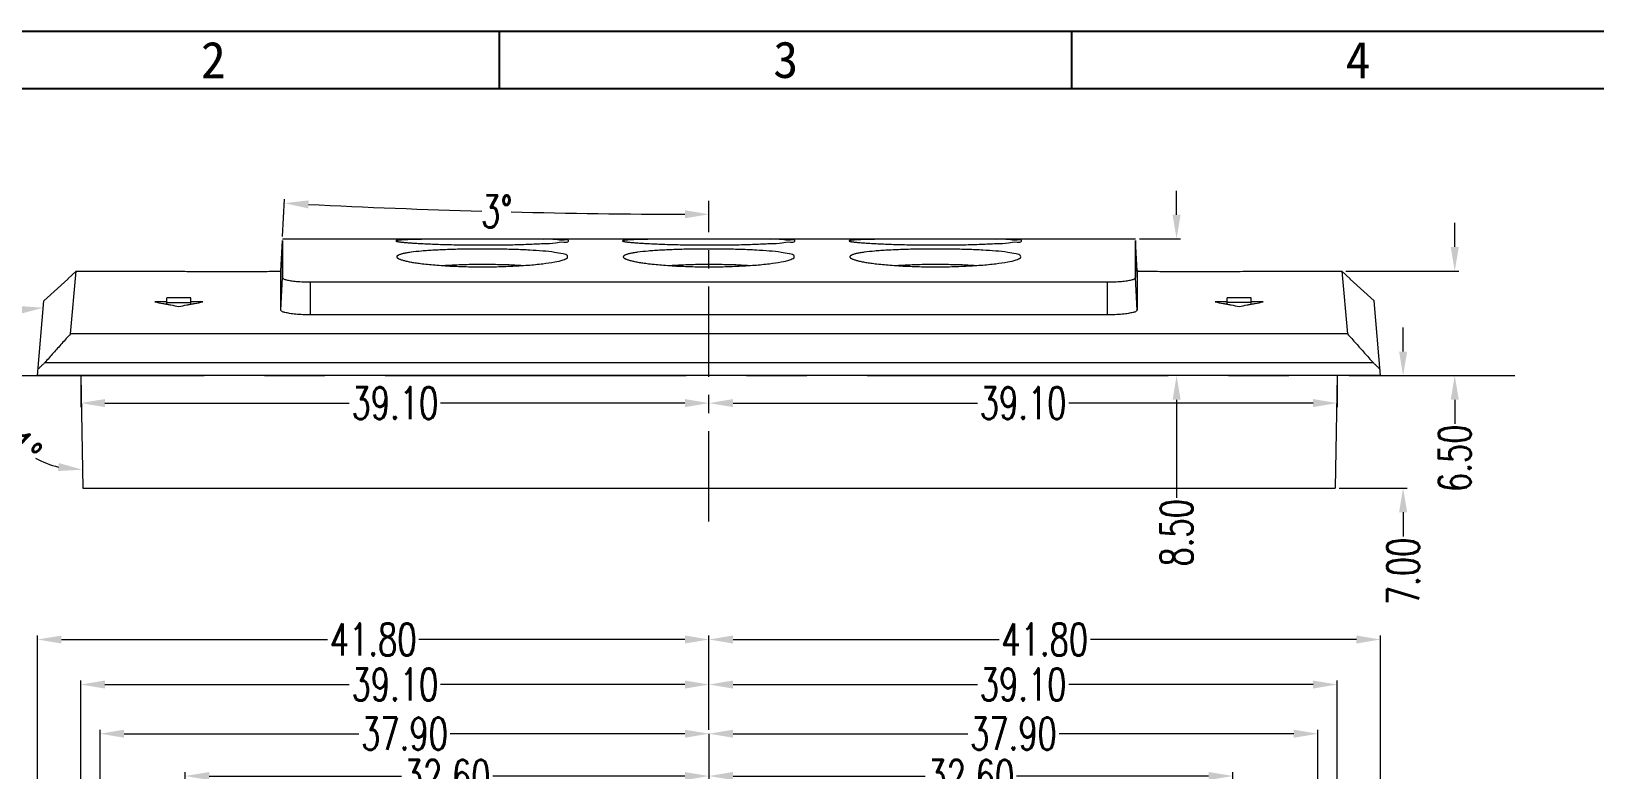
# Model space of a CAD drawing. Header units: millimetres. Extents: x 1179 to 2103, y 2567 to 2779.
# Drawn here: x 1852.6 to 1949.9, y 2729.5 to 2775.4 of the extents above; entities that cross this region are included whole.
import ezdxf
from ezdxf.enums import TextEntityAlignment as Align

# ---------------------------------------------------------------- set-up
doc = ezdxf.new("R2010")
doc.units = ezdxf.units.MM
doc.linetypes.add('CENTER', pattern=[0.6, 0.375, -0.075, 0.075, -0.075])
doc.layers.get('0').update_dxf_attribs({"linetype": 'CONTINUOUS'})
doc.layers.get('Defpoints').update_dxf_attribs({"linetype": 'CONTINUOUS'})
doc.layers.add('dim', color=82, linetype='CONTINUOUS', lineweight=9)
doc.layers.add('part', color=7, linetype='CONTINUOUS', lineweight=20)
doc.styles.get("Standard").update_dxf_attribs({"font": 'romans.shx', "width": 0.7})
doc.styles.add('宋体', font='SimSun.ttf', dxfattribs={"width": 0.7})
doc.dimstyles.new('02', dxfattribs={"dimscale": 0.5, "dimtxt": 4, "dimasz": 3, "dimexe": 0.5, "dimexo": 0.5, "dimgap": 0.09, "dimtad": 0, "dimzin": 0, "dimdsep": 46, "dimtxsty": 'Standard', "dimcen": 0, "dimclrd": 256, "dimclre": 256, "dimclrt": 6, "dimazin": 2, "dimtp": 0.01, "dimtm": 0.01, "dimtfac": 1, "dimtofl": 0, "dimtmove": 0, "dimatfit": 0, "dimfxl": 0, "dimtolj": 1, "dimtzin": 0, "dimlwd": -1, "dimlwe": -1, "dimarcsym": 0})

# ---------------------------------------------------------------- blocks, each defined once
blk = doc.blocks.new('ca3')
for p, q in [((110, 287), (110, 292)), ((160, 287), (160, 292))]:
    blk.add_line(p, q)
for points in [[(5, 292), (415, 292), (415, 5), (5, 5)], [(10, 287), (410, 287), (410, 10), (10, 10)]]:
    blk.add_lwpolyline(points, close=True)
at = {"style": '宋体'}
for s, p in [('2', (85, 289.5)), ('3', (135, 289.5)), ('4', (185, 289.5))]:
    blk.add_text(s, height=3.2, dxfattribs=at).set_placement(p, align=Align.MIDDLE)
blk = doc.blocks.new('*D318')
at = {"layer": 'Defpoints', "color": 0}
for p in [(3587.634, -1200.804), (3548.534, -1202.513), (3548.534, -1202.513)]:
    blk.add_point(p, dxfattribs=at)
at = {"layer": 'dim'}
for p, q in [((3587.634, -1201.054), (3587.634, -1202.763)), ((3550.034, -1202.513), (3565.239, -1202.513)), ((3586.134, -1202.513), (3570.929, -1202.513))]:
    blk.add_line(p, q, dxfattribs=at)
for points in [[(3550.034, -1202.263), (3550.034, -1202.763), (3548.534, -1202.513)], [(3586.134, -1202.263), (3586.134, -1202.763), (3587.634, -1202.513)]]:
    blk.add_solid(points, dxfattribs=at)
at = {"layer": 'dim', "color": 6, "insert": (3568.084, -1202.513), "char_height": 2, "attachment_point": 5}
blk.add_mtext('\\A1;39.10', dxfattribs=at)
blk = doc.blocks.new('*D317')
at = {"layer": 'Defpoints', "color": 0}
for p in [(3509.434, -1200.804), (3548.534, -1202.513), (3548.534, -1202.513)]:
    blk.add_point(p, dxfattribs=at)
at = {"layer": 'dim'}
for p, q in [((3509.434, -1201.054), (3509.434, -1202.763)), ((3510.934, -1202.513), (3526.139, -1202.513)), ((3547.034, -1202.513), (3531.829, -1202.513))]:
    blk.add_line(p, q, dxfattribs=at)
for points in [[(3510.934, -1202.263), (3510.934, -1202.763), (3509.434, -1202.513)], [(3547.034, -1202.263), (3547.034, -1202.763), (3548.534, -1202.513)]]:
    blk.add_solid(points, dxfattribs=at)
at = {"layer": 'dim', "color": 6, "insert": (3528.984, -1202.513), "char_height": 2, "attachment_point": 5}
blk.add_mtext('\\A1;39.10', dxfattribs=at)
blk = doc.blocks.new('*D316')
at = {"layer": 'Defpoints', "color": 0}
for p in [(3548.534, -1189.936), (3530.91, -1190.461), (3521.984, -1192.396), (3521.884, -1194.304), (3548.534, -1209.882)]:
    blk.add_point(p, dxfattribs=at)
at = {"layer": 'dim'}
blk.add_line((3521.997, -1192.146), (3522.118, -1189.827), dxfattribs=at)
for start, end in [(267.17024, 268.39659), (268.60346, 269.82981)]:
    blk.add_arc((3548.534, -685.783), 504.985, start, end, dxfattribs=at)
for points in [[(3523.591, -1190.403), (3523.616, -1189.903), (3522.105, -1190.077)], [(3547.034, -1190.516), (3547.033, -1191.016), (3548.534, -1190.769)]]:
    blk.add_solid(points, dxfattribs=at)
at = {"layer": 'dim', "color": 6, "insert": (3535.315, -1190.596), "char_height": 2, "attachment_point": 5, "rotation": 358.50002}
blk.add_mtext('\\A1;3°', dxfattribs=at)
blk = doc.blocks.new('*D315')
at = {"layer": 'Defpoints', "color": 0}
for p in [(3507.141, -1196.151), (3504.833, -1197.018), (3498.374, -1200.804), (3506.734, -1200.804), (3598.694, -1200.804)]:
    blk.add_point(p, dxfattribs=at)
at = {"layer": 'dim'}
for start, end in [(105.3954, 110.62507), (154.37493, 159.6046)]:
    blk.add_arc((3506.734, -1200.804), 4.236, start, end, dxfattribs=at)
for points in [[(3505.587, -1196.471), (3505.632, -1196.968), (3507.103, -1196.584)], [(3503.009, -1199.372), (3502.517, -1199.283), (3502.498, -1200.804)]]:
    blk.add_solid(points, dxfattribs=at)
at = {"layer": 'dim', "color": 6, "insert": (3503.872, -1197.68), "char_height": 2, "attachment_point": 5, "rotation": 42.5}
blk.add_mtext('\\A1;95°', dxfattribs=at)
blk = doc.blocks.new('*D314')
at = {"layer": 'Defpoints', "color": 0}
for p in [(3498.374, -1200.804), (3509.434, -1200.804), (3598.694, -1200.804), (3504.381, -1203.76), (3509.556, -1207.804)]:
    blk.add_point(p, dxfattribs=at)
at = {"layer": 'dim'}
for start, end in [(194.72031, 209.86002), (241.13998, 256.27969)]:
    blk.add_arc((3509.434, -1200.804), 5.855, start, end, dxfattribs=at)
for points in [[(3503.523, -1202.323), (3504.019, -1202.259), (3503.579, -1200.804)], [(3508.073, -1206.243), (3508.018, -1206.74), (3509.536, -1206.657)]]:
    blk.add_solid(points, dxfattribs=at)
at = {"layer": 'dim', "color": 6, "insert": (3505.33, -1204.979), "char_height": 2, "attachment_point": 5, "rotation": 315.5}
blk.add_mtext('\\A1;91°', dxfattribs=at)
blk = doc.blocks.new('*D313')
at = {"layer": 'Defpoints', "color": 0}
for p in [(3575.079, -1192.3), (3577.639, -1200.804), (3577.639, -1200.804)]:
    blk.add_point(p, dxfattribs=at)
at = {"layer": 'dim'}
for p, q in [((3577.639, -1190.8), (3577.639, -1189.3)), ((3575.329, -1192.3), (3577.889, -1192.3)), ((3577.639, -1202.304), (3577.639, -1208.4))]:
    blk.add_line(p, q, dxfattribs=at)
for points in [[(3577.389, -1190.8), (3577.889, -1190.8), (3577.639, -1192.3)], [(3577.389, -1202.304), (3577.889, -1202.304), (3577.639, -1200.804)]]:
    blk.add_solid(points, dxfattribs=at)
at = {"layer": 'dim', "color": 6, "insert": (3577.639, -1210.579), "char_height": 2, "attachment_point": 5, "rotation": 90}
blk.add_mtext('\\A1;8.50', dxfattribs=at)
blk = doc.blocks.new('*D312')
at = {"layer": 'Defpoints', "color": 0}
for p in [(3587.929, -1194.3), (3594.952, -1200.804), (3594.952, -1200.804)]:
    blk.add_point(p, dxfattribs=at)
at = {"layer": 'dim'}
for p, q in [((3594.952, -1192.8), (3594.952, -1191.3)), ((3588.179, -1194.3), (3595.202, -1194.3)), ((3594.952, -1202.304), (3594.952, -1203.804))]:
    blk.add_line(p, q, dxfattribs=at)
for points in [[(3594.702, -1192.8), (3595.202, -1192.8), (3594.952, -1194.3)], [(3594.702, -1202.304), (3595.202, -1202.304), (3594.952, -1200.804)]]:
    blk.add_solid(points, dxfattribs=at)
at = {"layer": 'dim', "color": 6, "insert": (3594.952, -1205.949), "char_height": 2, "attachment_point": 5, "rotation": 90}
blk.add_mtext('\\A1;6.50', dxfattribs=at)
blk = doc.blocks.new('*D311')
at = {"layer": 'Defpoints', "color": 0}
for p in [(3591.738, -1200.804), (3591.738, -1200.804), (3587.512, -1207.804)]:
    blk.add_point(p, dxfattribs=at)
at = {"layer": 'dim'}
for p, q in [((3591.738, -1199.304), (3591.738, -1197.804)), ((3587.762, -1207.804), (3591.988, -1207.804)), ((3591.738, -1209.304), (3591.738, -1210.804))]:
    blk.add_line(p, q, dxfattribs=at)
for points in [[(3591.488, -1199.304), (3591.988, -1199.304), (3591.738, -1200.804)], [(3591.488, -1209.304), (3591.988, -1209.304), (3591.738, -1207.804)]]:
    blk.add_solid(points, dxfattribs=at)
at = {"layer": 'dim', "color": 6, "insert": (3591.738, -1212.982), "char_height": 2, "attachment_point": 5, "rotation": 90}
blk.add_mtext('\\A1;7.00', dxfattribs=at)
blk = doc.blocks.new('*D254')
at = {"layer": 'Defpoints', "color": 0}
for p in [(3548.534, -1217.221), (3548.534, -1217.221), (3590.334, -1231.441)]:
    blk.add_point(p, dxfattribs=at)
at = {"layer": 'dim'}
for p, q in [((3550.034, -1217.221), (3566.589, -1217.221)), ((3588.834, -1217.221), (3572.279, -1217.221)), ((3590.334, -1231.191), (3590.334, -1216.971))]:
    blk.add_line(p, q, dxfattribs=at)
for points in [[(3550.034, -1216.971), (3550.034, -1217.471), (3548.534, -1217.221)], [(3588.834, -1216.971), (3588.834, -1217.471), (3590.334, -1217.221)]]:
    blk.add_solid(points, dxfattribs=at)
at = {"layer": 'dim', "color": 6, "insert": (3569.434, -1217.221), "char_height": 2, "attachment_point": 5}
blk.add_mtext('\\A1;41.80', dxfattribs=at)
blk = doc.blocks.new('*D253')
at = {"layer": 'Defpoints', "color": 0}
for p in [(3548.534, -1217.221), (3548.534, -1220.021), (3506.734, -1231.441)]:
    blk.add_point(p, dxfattribs=at)
at = {"layer": 'dim'}
for p, q in [((3506.734, -1231.191), (3506.734, -1216.971)), ((3508.234, -1217.221), (3524.789, -1217.221)), ((3547.034, -1217.221), (3530.479, -1217.221)), ((3548.534, -1219.771), (3548.534, -1216.971))]:
    blk.add_line(p, q, dxfattribs=at)
for points in [[(3508.234, -1216.971), (3508.234, -1217.471), (3506.734, -1217.221)], [(3547.034, -1216.971), (3547.034, -1217.471), (3548.534, -1217.221)]]:
    blk.add_solid(points, dxfattribs=at)
at = {"layer": 'dim', "color": 6, "insert": (3527.634, -1217.221), "char_height": 2, "attachment_point": 5}
blk.add_mtext('\\A1;41.80', dxfattribs=at)
blk = doc.blocks.new('*D252')
at = {"layer": 'Defpoints', "color": 0}
for p in [(3548.534, -1220.021), (3548.534, -1220.021), (3509.434, -1234.141)]:
    blk.add_point(p, dxfattribs=at)
at = {"layer": 'dim'}
for p, q in [((3509.434, -1233.891), (3509.434, -1219.771)), ((3510.934, -1220.021), (3526.139, -1220.021)), ((3547.034, -1220.021), (3531.829, -1220.021))]:
    blk.add_line(p, q, dxfattribs=at)
for points in [[(3510.934, -1219.771), (3510.934, -1220.271), (3509.434, -1220.021)], [(3547.034, -1219.771), (3547.034, -1220.271), (3548.534, -1220.021)]]:
    blk.add_solid(points, dxfattribs=at)
at = {"layer": 'dim', "color": 6, "insert": (3528.984, -1220.021), "char_height": 2, "attachment_point": 5}
blk.add_mtext('\\A1;39.10', dxfattribs=at)
blk = doc.blocks.new('*D251')
at = {"layer": 'Defpoints', "color": 0}
for p in [(3548.534, -1220.021), (3548.534, -1223.081), (3587.634, -1234.141)]:
    blk.add_point(p, dxfattribs=at)
at = {"layer": 'dim'}
for p, q in [((3548.534, -1222.831), (3548.534, -1219.771)), ((3550.034, -1220.021), (3565.239, -1220.021)), ((3586.134, -1220.021), (3570.929, -1220.021)), ((3587.634, -1233.891), (3587.634, -1219.771))]:
    blk.add_line(p, q, dxfattribs=at)
for points in [[(3550.034, -1219.771), (3550.034, -1220.271), (3548.534, -1220.021)], [(3586.134, -1219.771), (3586.134, -1220.271), (3587.634, -1220.021)]]:
    blk.add_solid(points, dxfattribs=at)
at = {"layer": 'dim', "color": 6, "insert": (3568.084, -1220.021), "char_height": 2, "attachment_point": 5}
blk.add_mtext('\\A1;39.10', dxfattribs=at)
blk = doc.blocks.new('*D250')
at = {"layer": 'Defpoints', "color": 0}
for p in [(3548.534, -1223.081), (3548.534, -1223.081), (3586.434, -1235.342)]:
    blk.add_point(p, dxfattribs=at)
at = {"layer": 'dim'}
for p, q in [((3550.034, -1223.081), (3564.639, -1223.081)), ((3584.934, -1223.081), (3570.329, -1223.081)), ((3586.434, -1235.092), (3586.434, -1222.831))]:
    blk.add_line(p, q, dxfattribs=at)
for points in [[(3550.034, -1222.831), (3550.034, -1223.331), (3548.534, -1223.081)], [(3584.934, -1222.831), (3584.934, -1223.331), (3586.434, -1223.081)]]:
    blk.add_solid(points, dxfattribs=at)
at = {"layer": 'dim', "color": 6, "insert": (3567.484, -1223.081), "char_height": 2, "attachment_point": 5}
blk.add_mtext('\\A1;37.90', dxfattribs=at)
blk = doc.blocks.new('*D249')
at = {"layer": 'Defpoints', "color": 0}
for p in [(3548.534, -1223.081), (3548.534, -1223.081), (3510.634, -1235.342)]:
    blk.add_point(p, dxfattribs=at)
at = {"layer": 'dim'}
for p, q in [((3510.634, -1235.092), (3510.634, -1222.831)), ((3512.134, -1223.081), (3526.739, -1223.081)), ((3547.034, -1223.081), (3532.429, -1223.081))]:
    blk.add_line(p, q, dxfattribs=at)
for points in [[(3512.134, -1222.831), (3512.134, -1223.331), (3510.634, -1223.081)], [(3547.034, -1222.831), (3547.034, -1223.331), (3548.534, -1223.081)]]:
    blk.add_solid(points, dxfattribs=at)
at = {"layer": 'dim', "color": 6, "insert": (3529.584, -1223.081), "char_height": 2, "attachment_point": 5}
blk.add_mtext('\\A1;37.90', dxfattribs=at)
blk = doc.blocks.new('*D238')
at = {"layer": 'Defpoints', "color": 0}
for p in [(3548.534, -1225.713), (3548.534, -1225.713), (3515.934, -1239.741)]:
    blk.add_point(p, dxfattribs=at)
at = {"layer": 'dim'}
for p, q in [((3515.934, -1239.491), (3515.934, -1225.463)), ((3517.434, -1225.713), (3529.389, -1225.713)), ((3547.034, -1225.713), (3535.079, -1225.713))]:
    blk.add_line(p, q, dxfattribs=at)
for points in [[(3517.434, -1225.463), (3517.434, -1225.963), (3515.934, -1225.713)], [(3547.034, -1225.463), (3547.034, -1225.963), (3548.534, -1225.713)]]:
    blk.add_solid(points, dxfattribs=at)
at = {"layer": 'dim', "color": 6, "insert": (3532.234, -1225.713), "char_height": 2, "attachment_point": 5}
blk.add_mtext('\\A1;32.60', dxfattribs=at)
blk = doc.blocks.new('*D236')
at = {"layer": 'Defpoints', "color": 0}
for p in [(3548.534, -1225.713), (3548.534, -1225.713), (3581.134, -1239.741)]:
    blk.add_point(p, dxfattribs=at)
at = {"layer": 'dim'}
for p, q in [((3550.034, -1225.713), (3561.989, -1225.713)), ((3579.634, -1225.713), (3567.679, -1225.713)), ((3581.134, -1239.491), (3581.134, -1225.463))]:
    blk.add_line(p, q, dxfattribs=at)
for points in [[(3550.034, -1225.463), (3550.034, -1225.963), (3548.534, -1225.713)], [(3579.634, -1225.463), (3579.634, -1225.963), (3581.134, -1225.713)]]:
    blk.add_solid(points, dxfattribs=at)
at = {"layer": 'dim', "color": 6, "insert": (3564.834, -1225.713), "char_height": 2, "attachment_point": 5}
blk.add_mtext('\\A1;32.60', dxfattribs=at)

msp = doc.modelspace()

# ---------------------------------------------------------------- linework, layer by layer
at = {"layer": 'part', "color": 1, "linetype": 'CENTER', "ltscale": 15}
msp.add_line((1894.79, 2744.949), (1894.79, 2764.895), dxfattribs=at)
at = {"layer": 'part', "color": 7, "linetype": 'Continuous'}
for p, q in [((1868.14, 2760.527), (1868.24, 2762.435)), ((1868.245, 2762.531), (1921.335, 2762.531)), ((1921.44, 2760.531), (1921.34, 2762.435)), ((1854.875, 2760.034), (1853.397, 2758.68)), ((1855.395, 2760.531), (1854.875, 2760.055)), ((1854.875, 2760.055), (1854.875, 2760.034)), ((1855.054, 2756.625), (1855.395, 2760.531)), ((1855.395, 2760.531), (1861.44, 2760.531)), ((1868.14, 2758.102), (1868.246, 2760.125)), ((1869.99, 2759.851), (1919.59, 2759.851)), ((1869.99, 2757.808), (1869.99, 2759.851)), ((1919.59, 2757.808), (1919.59, 2759.851)), ((1921.44, 2758.103), (1921.334, 2760.125)), ((1924.79, 2760.504), (1925.79, 2760.504)), ((1929.14, 2760.531), (1934.185, 2760.531)), ((1934.185, 2760.531), (1934.527, 2756.625)), ((1934.705, 2760.055), (1934.185, 2760.531)), ((1934.705, 2760.034), (1934.705, 2760.055)), ((1936.183, 2758.68), (1934.705, 2760.034)), ((1862.54, 2758.875), (1861.04, 2758.875)), ((1861.04, 2758.471), (1861.04, 2758.875)), ((1862.54, 2758.471), (1862.54, 2758.875)), ((1927.04, 2758.471), (1927.04, 2758.875)), ((1928.54, 2758.875), (1927.04, 2758.875)), ((1928.54, 2758.471), (1928.54, 2758.875)), ((1852.99, 2754.027), (1853.397, 2758.68)), ((1861.04, 2758.611), (1860.29, 2758.611)), ((1861.04, 2758.572), (1862.54, 2758.572)), ((1863.29, 2758.611), (1862.54, 2758.611)), ((1927.04, 2758.611), (1926.29, 2758.611)), ((1928.54, 2758.572), (1927.04, 2758.572)), ((1929.29, 2758.611), (1928.54, 2758.611)), ((1936.59, 2754.027), (1936.183, 2758.68)), ((1919.59, 2757.808), (1869.99, 2757.808)), ((1934.53, 2756.625), (1855.05, 2756.625)), ((1936.59, 2754.027), (1852.99, 2754.027)), ((1853.453, 2754.837), (1936.127, 2754.837)), ((1855.69, 2754.027), (1855.812, 2747.027)), ((1933.89, 2754.027), (1933.768, 2747.027)), ((1855.812, 2747.027), (1933.768, 2747.027))]:
    msp.add_line(p, q, dxfattribs=at)
at = {"layer": 'part', "color": 1, "linetype": 'CENTER', "ltscale": 50}
for p, q in [((1844.63, 2754.027), (1944.95, 2754.027)), ((1894.79, 2731.75), (1894.79, 2631.43))]:
    msp.add_line(p, q, dxfattribs=at)
at = {"layer": 'part', "color": 7, "linetype": 'Continuous'}
for points in [[(1868.245, 2760.126), (1868.245, 2761.664), (1868.245, 2762.435), (1868.245, 2761.664), (1868.245, 2760.126)], [(1868.245, 2760.126), (1868.245, 2761.664), (1868.245, 2762.435), (1868.245, 2761.664), (1868.245, 2760.126)], [(1884.501, 2762.504), (1883.687, 2762.514), (1882.756, 2762.52), (1881.747, 2762.523), (1880.699, 2762.524), (1879.65, 2762.523), (1878.641, 2762.52), (1877.709, 2762.514), (1876.891, 2762.504), (1876.223, 2762.489), (1875.952, 2762.48), (1875.725, 2762.469), (1875.629, 2762.462), (1875.545, 2762.456), (1875.474, 2762.449), (1875.414, 2762.442), (1875.368, 2762.434), (1875.349, 2762.43), (1875.334, 2762.426), (1875.322, 2762.421), (1875.314, 2762.417), (1875.306, 2762.408), (1875.308, 2762.404), (1875.31, 2762.401)], [(1875.31, 2762.401), (1875.313, 2762.399), (1875.321, 2762.394), (1875.332, 2762.389), (1875.347, 2762.384), (1875.365, 2762.379), (1875.41, 2762.369), (1875.468, 2762.359), (1875.538, 2762.348), (1875.621, 2762.338), (1875.715, 2762.327), (1875.939, 2762.305), (1876.209, 2762.284), (1876.523, 2762.263), (1876.877, 2762.242)], [(1884.442, 2761.776), (1883.639, 2761.831), (1882.713, 2761.87), (1881.711, 2761.894), (1880.67, 2761.902), (1879.629, 2761.894), (1878.63, 2761.869), (1878.157, 2761.851), (1877.709, 2761.829), (1877.289, 2761.803), (1876.902, 2761.773), (1876.245, 2761.702), (1875.98, 2761.661), (1875.759, 2761.617), (1875.666, 2761.594), (1875.584, 2761.57), (1875.515, 2761.545), (1875.458, 2761.52), (1875.414, 2761.495), (1875.382, 2761.469), (1875.364, 2761.442), (1875.358, 2761.415), (1875.366, 2761.388), (1875.387, 2761.36), (1875.391, 2761.356)], [(1876.877, 2762.242), (1877.807, 2762.202), (1878.901, 2762.171), (1880.078, 2762.155), (1881.265, 2762.155), (1882.438, 2762.17), (1883.538, 2762.201), (1884.482, 2762.241), (1885.232, 2762.288), (1885.764, 2762.339), (1886.038, 2762.386), (1886.041, 2762.403)], [(1885.989, 2761.356), (1885.987, 2761.479), (1885.712, 2761.594), (1885.181, 2761.695), (1884.442, 2761.776)], [(1886.041, 2762.403), (1886.041, 2762.427), (1885.77, 2762.461), (1885.241, 2762.487), (1884.501, 2762.504)], [(1898.601, 2762.504), (1897.787, 2762.514), (1896.856, 2762.52), (1895.847, 2762.523), (1894.799, 2762.524), (1893.75, 2762.523), (1892.741, 2762.52), (1891.809, 2762.514), (1890.991, 2762.504), (1890.323, 2762.489), (1890.052, 2762.48), (1889.825, 2762.469), (1889.729, 2762.462), (1889.645, 2762.456), (1889.574, 2762.449), (1889.514, 2762.442), (1889.468, 2762.434), (1889.449, 2762.43), (1889.434, 2762.426), (1889.422, 2762.421), (1889.414, 2762.417), (1889.406, 2762.408), (1889.408, 2762.404), (1889.41, 2762.401)], [(1889.41, 2762.401), (1889.413, 2762.399), (1889.421, 2762.394), (1889.432, 2762.389), (1889.447, 2762.384), (1889.465, 2762.379), (1889.51, 2762.369), (1889.568, 2762.359), (1889.638, 2762.348), (1889.721, 2762.338), (1889.815, 2762.327), (1890.039, 2762.305), (1890.309, 2762.284), (1890.623, 2762.263), (1890.977, 2762.242)], [(1898.542, 2761.776), (1897.739, 2761.831), (1896.813, 2761.87), (1895.811, 2761.894), (1894.77, 2761.902), (1893.729, 2761.894), (1892.73, 2761.869), (1892.257, 2761.851), (1891.809, 2761.829), (1891.389, 2761.803), (1891.002, 2761.773), (1890.345, 2761.702), (1890.08, 2761.661), (1889.859, 2761.617), (1889.766, 2761.594), (1889.684, 2761.57), (1889.615, 2761.545), (1889.558, 2761.52), (1889.514, 2761.495), (1889.482, 2761.469), (1889.464, 2761.442), (1889.458, 2761.415), (1889.466, 2761.388), (1889.487, 2761.36), (1889.491, 2761.356)], [(1890.977, 2762.242), (1891.907, 2762.202), (1893.001, 2762.171), (1894.178, 2762.155), (1895.365, 2762.155), (1896.538, 2762.17), (1897.638, 2762.201), (1898.582, 2762.241), (1899.332, 2762.288), (1899.864, 2762.339), (1900.138, 2762.386), (1900.141, 2762.403)], [(1900.089, 2761.356), (1900.087, 2761.479), (1899.812, 2761.594), (1899.281, 2761.695), (1898.542, 2761.776)], [(1900.141, 2762.403), (1900.141, 2762.427), (1899.87, 2762.461), (1899.341, 2762.487), (1898.601, 2762.504)], [(1912.701, 2762.504), (1911.887, 2762.514), (1910.956, 2762.52), (1909.947, 2762.523), (1908.899, 2762.524), (1907.85, 2762.523), (1906.841, 2762.52), (1905.909, 2762.514), (1905.091, 2762.504), (1904.423, 2762.489), (1904.152, 2762.48), (1903.925, 2762.469), (1903.829, 2762.462), (1903.745, 2762.456), (1903.674, 2762.449), (1903.614, 2762.442), (1903.568, 2762.434), (1903.549, 2762.43), (1903.534, 2762.426), (1903.522, 2762.421), (1903.514, 2762.417), (1903.506, 2762.408), (1903.508, 2762.404), (1903.51, 2762.401)], [(1903.51, 2762.401), (1903.513, 2762.399), (1903.521, 2762.394), (1903.532, 2762.389), (1903.547, 2762.384), (1903.565, 2762.379), (1903.61, 2762.369), (1903.668, 2762.359), (1903.738, 2762.348), (1903.821, 2762.338), (1903.915, 2762.327), (1904.139, 2762.305), (1904.409, 2762.284), (1904.723, 2762.263), (1905.077, 2762.242)], [(1912.642, 2761.776), (1911.839, 2761.831), (1910.913, 2761.87), (1909.911, 2761.894), (1908.87, 2761.902), (1907.829, 2761.894), (1906.83, 2761.869), (1906.357, 2761.851), (1905.909, 2761.829), (1905.489, 2761.803), (1905.102, 2761.773), (1904.445, 2761.702), (1904.18, 2761.661), (1903.959, 2761.617), (1903.866, 2761.594), (1903.784, 2761.57), (1903.715, 2761.545), (1903.658, 2761.52), (1903.614, 2761.495), (1903.582, 2761.469), (1903.564, 2761.442), (1903.558, 2761.415), (1903.566, 2761.388), (1903.587, 2761.36), (1903.591, 2761.356)], [(1905.077, 2762.242), (1906.007, 2762.202), (1907.101, 2762.171), (1908.278, 2762.155), (1909.465, 2762.155), (1910.638, 2762.17), (1911.738, 2762.201), (1912.682, 2762.241), (1913.432, 2762.288), (1913.964, 2762.339), (1914.238, 2762.386), (1914.241, 2762.403)], [(1914.189, 2761.356), (1914.187, 2761.479), (1913.912, 2761.594), (1913.381, 2761.695), (1912.642, 2761.776)], [(1914.241, 2762.403), (1914.241, 2762.427), (1913.97, 2762.461), (1913.441, 2762.487), (1912.701, 2762.504)], [(1921.335, 2760.126), (1921.335, 2761.664), (1921.335, 2762.435), (1921.335, 2761.664), (1921.335, 2760.126)], [(1921.335, 2760.126), (1921.335, 2761.664), (1921.335, 2762.435), (1921.335, 2761.664), (1921.335, 2760.126)], [(1875.391, 2761.356), (1875.42, 2761.332), (1875.466, 2761.305), (1875.525, 2761.277), (1875.596, 2761.249), (1875.774, 2761.194), (1875.997, 2761.14), (1876.266, 2761.087), (1876.578, 2761.037), (1876.931, 2760.99)], [(1876.931, 2760.99), (1877.856, 2760.899), (1878.94, 2760.833), (1880.104, 2760.799), (1881.281, 2760.799), (1882.439, 2760.833), (1883.525, 2760.899), (1884.453, 2760.99), (1885.191, 2761.101), (1885.719, 2761.227), (1885.989, 2761.356)], [(1878.186, 2760.88), (1879.003, 2760.924)], [(1879.003, 2760.924), (1879.976, 2760.953), (1880.999, 2760.957), (1882.004, 2760.941), (1882.933, 2760.899), (1883.182, 2760.881)], [(1889.491, 2761.356), (1889.52, 2761.332), (1889.566, 2761.305), (1889.625, 2761.277), (1889.696, 2761.249), (1889.874, 2761.194), (1890.097, 2761.14), (1890.366, 2761.087), (1890.678, 2761.037), (1891.031, 2760.99)], [(1891.031, 2760.99), (1891.956, 2760.899), (1893.04, 2760.833), (1894.204, 2760.799), (1895.381, 2760.799), (1896.539, 2760.833), (1897.625, 2760.899), (1898.553, 2760.99), (1899.291, 2761.101), (1899.819, 2761.227), (1900.089, 2761.356)], [(1892.286, 2760.88), (1893.103, 2760.924)], [(1893.103, 2760.924), (1894.076, 2760.953), (1895.099, 2760.957), (1896.104, 2760.941), (1897.033, 2760.899), (1897.282, 2760.881)], [(1903.591, 2761.356), (1903.62, 2761.332), (1903.666, 2761.305), (1903.725, 2761.277), (1903.796, 2761.249), (1903.974, 2761.194), (1904.197, 2761.14), (1904.466, 2761.087), (1904.778, 2761.037), (1905.131, 2760.99)], [(1905.131, 2760.99), (1906.056, 2760.899), (1907.14, 2760.833), (1908.304, 2760.799), (1909.481, 2760.799), (1910.639, 2760.833), (1911.725, 2760.899), (1912.653, 2760.99), (1913.391, 2761.101), (1913.919, 2761.227), (1914.189, 2761.356)], [(1906.386, 2760.88), (1907.203, 2760.924)], [(1907.203, 2760.924), (1908.176, 2760.953), (1909.199, 2760.957), (1910.204, 2760.941), (1911.133, 2760.899), (1911.382, 2760.881)], [(1861.44, 2760.531), (1861.537, 2760.527), (1861.824, 2760.521), (1862.283, 2760.514), (1862.887, 2760.506), (1863.602, 2760.5), (1864.386, 2760.496), (1865.194, 2760.496), (1865.978, 2760.5), (1866.693, 2760.506), (1867.298, 2760.514), (1867.756, 2760.521), (1868.043, 2760.527), (1868.14, 2760.531)], [(1868.14, 2758.102), (1868.14, 2759.433), (1868.14, 2760.244), (1868.14, 2760.531)], [(1868.245, 2760.527), (1868.245, 2760.531)], [(1868.245, 2760.126), (1868.245, 2760.527)], [(1868.245, 2760.126), (1868.307, 2760.056), (1868.485, 2759.989), (1868.762, 2759.932), (1869.121, 2759.889), (1869.545, 2759.861), (1869.99, 2759.851)], [(1919.59, 2759.851), (1920.034, 2759.861), (1920.46, 2759.889), (1920.819, 2759.932), (1921.094, 2759.989), (1921.273, 2760.056), (1921.335, 2760.126)], [(1921.335, 2760.126), (1921.335, 2760.531)], [(1921.44, 2760.531), (1921.44, 2760.261), (1921.44, 2759.45), (1921.44, 2758.102)], [(1921.524, 2760.53), (1921.44, 2760.531)], [(1921.44, 2760.531), (1921.524, 2760.53), (1921.772, 2760.526), (1922.171, 2760.521), (1922.701, 2760.515), (1923.337, 2760.509), (1924.045, 2760.506), (1924.79, 2760.504)], [(1925.79, 2760.504), (1926.592, 2760.506), (1927.347, 2760.51), (1928.012, 2760.516), (1928.547, 2760.523), (1928.922, 2760.528), (1929.116, 2760.531)], [(1860.29, 2758.611), (1860.79, 2758.518), (1861.015, 2758.476)], [(1861.015, 2758.476), (1861.07, 2758.466)], [(1861.07, 2758.466), (1861.29, 2758.424), (1861.79, 2758.327)], [(1861.79, 2758.327), (1862.29, 2758.424), (1862.51, 2758.466)], [(1862.51, 2758.466), (1862.566, 2758.476)], [(1862.566, 2758.476), (1862.79, 2758.518), (1863.29, 2758.611)], [(1869.99, 2757.808), (1869.518, 2757.818), (1869.068, 2757.848), (1868.687, 2757.895), (1868.394, 2757.956), (1868.204, 2758.027), (1868.14, 2758.102)], [(1921.44, 2758.102), (1921.376, 2758.027), (1921.186, 2757.955), (1920.894, 2757.895), (1920.513, 2757.848), (1920.061, 2757.818), (1919.59, 2757.808)], [(1926.29, 2758.611), (1926.79, 2758.518), (1927.015, 2758.476)], [(1927.015, 2758.476), (1927.07, 2758.466)], [(1927.07, 2758.466), (1927.29, 2758.424), (1927.79, 2758.327)], [(1927.79, 2758.327), (1928.29, 2758.424), (1928.51, 2758.466)], [(1928.51, 2758.466), (1928.566, 2758.476)], [(1928.566, 2758.476), (1928.79, 2758.518), (1929.29, 2758.611)], [(1855.05, 2756.625), (1854.516, 2756.029), (1853.981, 2755.43), (1853.453, 2754.837)], [(1934.53, 2756.625), (1935.065, 2756.029), (1935.597, 2755.432), (1936.127, 2754.837)], [(1853.025, 2754.43), (1853.168, 2754.565), (1853.311, 2754.701), (1853.453, 2754.837)], [(1936.127, 2754.837), (1936.27, 2754.701), (1936.412, 2754.565), (1936.555, 2754.43)]]:
    msp.add_spline(points, degree=3, dxfattribs=at)

# ---------------------------------------------------------------- block references
at = {"xscale": 0.712500000000091, "yscale": 0.712500000000091, "zscale": 0.7124999999999999}
msp.add_blockref('ca3', (1803.381, 2567.397), dxfattribs=at)

# ---------------------------------------------------------------- dimensions: what is measured, and where the dimension line sits
at = {"layer": 'dim'}
for base, line1, line2, picture, middle in [((1877.167, 2764.37), ((1894.79, 2744.949), (1894.79, 2764.895)), ((1868.14, 2760.527), (1868.24, 2762.435)), '*D316', (1881.571, 2764.235)), ((1851.089, 2757.813), ((1844.63, 2754.027), (1944.95, 2754.027)), ((1852.99, 2754.027), (1853.397, 2758.68)), '*D315', (1850.128, 2757.151)), ((1850.637, 2751.071), ((1844.63, 2754.027), (1944.95, 2754.027)), ((1855.69, 2754.027), (1855.812, 2747.027)), '*D314', (1851.587, 2749.852))]:
    dim = msp.add_angular_dim_2l(base=base, line1=line1, line2=line2, dimstyle='02', dxfattribs=at)
    dim.commit()
    dim.dimension.update_dxf_attribs({"geometry": picture, "text_midpoint": middle, "insert": (-1653.744, 3954.831)})
for base, p1, p2, picture, middle in [((1923.895, 2754.027), (1921.335, 2762.531), (1923.895, 2754.027), '*D313', (1923.895, 2744.252)), ((1941.209, 2754.027), (1934.185, 2760.531), (1941.209, 2754.027), '*D312', (1941.209, 2748.882)), ((1937.994, 2754.027), (1933.768, 2747.027), (1937.994, 2754.027), '*D311', (1937.994, 2741.849))]:
    dim = msp.add_linear_dim(base=base, p1=p1, p2=p2, angle=90, dimstyle='02', dxfattribs=at)
    dim.commit()
    dim.dimension.update_dxf_attribs({"geometry": picture, "text_midpoint": middle, "dimtype": 128, "insert": (-1653.744, 3954.831)})
for base, p1, p2, picture, middle in [((1894.79, 2752.318), (1855.69, 2754.027), (1894.79, 2752.318), '*D317', (1875.24, 2752.318)), ((1894.79, 2752.318), (1933.89, 2754.027), (1894.79, 2752.318), '*D318', (1914.34, 2752.318)), ((1894.79, 2737.61), (1852.99, 2723.39), (1894.79, 2734.81), '*D253', (1873.89, 2737.61)), ((1894.79, 2737.61), (1936.59, 2723.39), (1894.79, 2737.61), '*D254', (1915.69, 2737.61)), ((1894.79, 2734.81), (1855.69, 2720.69), (1894.79, 2734.81), '*D252', (1875.24, 2734.81)), ((1894.79, 2734.81), (1933.89, 2720.69), (1894.79, 2731.75), '*D251', (1914.34, 2734.81)), ((1894.79, 2731.75), (1856.89, 2719.489), (1894.79, 2731.75), '*D249', (1875.84, 2731.75)), ((1894.79, 2731.75), (1932.69, 2719.489), (1894.79, 2731.75), '*D250', (1913.74, 2731.75)), ((1894.79, 2729.118), (1862.19, 2715.09), (1894.79, 2729.118), '*D238', (1878.49, 2729.118)), ((1894.79, 2729.118), (1927.39, 2715.09), (1894.79, 2729.118), '*D236', (1911.09, 2729.118))]:
    dim = msp.add_linear_dim(base=base, p1=p1, p2=p2, dimstyle='02', dxfattribs=at)
    dim.commit()
    dim.dimension.update_dxf_attribs({"geometry": picture, "text_midpoint": middle, "insert": (-1653.744, 3954.831)})

doc.saveas('drawing.dxf')
